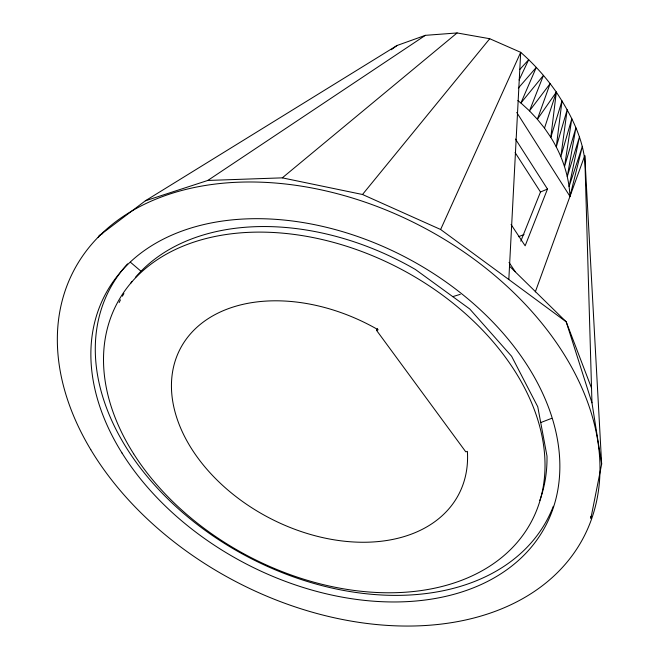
<?xml version="1.0" encoding="UTF-8"?>
<svg xmlns="http://www.w3.org/2000/svg" width="659" height="659" viewBox="0 0 659 659"><rect width="100%" height="100%" fill="white"/><g stroke="black" fill="none" stroke-linecap="round" stroke-linejoin="round"><path stroke-width="0.99" d="M591.535 388.085L566.205 321.814L508.822 279.531L520.692 52.325L489.736 38.724L457.091 32.95L425.384 35.339L397.039 45.496L145.367 200.797L99.262 235.683L98.191 237.421M508.822 279.531L440.632 229.497L520.692 52.325C534.095 64.129 546.138 77.465 556.328 92.136L550.817 137.36C561.863 155.096 569.005 175.434 569.969 196.39L516.738 112.442M584.459 157.592C581.114 134.065 569.368 111.915 556.328 92.136L537.373 119.279L544.499 128.126L550.817 137.36L562.012 100.843L556.287 146.891L567.177 109.723L560.867 156.644L571.798 118.752L564.541 166.554L575.884 127.887L567.284 176.53L579.401 137.097L569.096 186.497L582.367 146.347L569.969 196.39M535.314 291.896L584.764 155.615L601.659 464.084L590.859 518.386L590.793 516.326M544.499 128.126L556.328 92.136M515.47 139.057L547.481 189.059L525.149 245.807L511.071 224.497M520.791 241.178L540.487 192L547.481 189.059M519.111 80.011L528.707 59.689L519.778 69.483M376.569 330.398L378.167 329.78A157.13 108.686 27.6 0 0 176.217 357.919A157.13 108.686 27.6 0 0 304.409 532.62A157.13 108.686 27.6 0 0 467.388 451.374L465.789 451.86L376.569 330.398L377.5 328.569M145.367 200.797L207.791 180.451L282.299 177.856L362.499 194.496L489.736 38.724M518.353 88.059L536.302 67.383L520.915 103.002L529.498 110.877L537.373 119.279L550.133 83.635L529.498 110.877L543.453 75.373L520.915 103.002L517.842 100.572M282.299 177.856L457.091 32.95M391.289 49.713L397.039 45.496M207.791 180.451L425.384 35.339M99.262 235.683L102.738 233.484M540.726 422.567L551.682 418.341M452.758 296.632L460.262 294.342M362.499 194.496L440.632 229.497M130.449 262.249L141.01 271.253M509.522 266.203L566.205 321.814L591.963 402.814L601.659 464.084M509.028 262.397L515.256 271.697M515.091 152.526L540.487 192M584.764 155.615L591.963 402.814M119.131 302.563A232.784 162.394 27.6 0 1 120.473 299.829M122.376 296.221A232.784 162.394 27.6 0 1 123.908 293.552M130.779 283.197A232.784 162.394 27.6 0 1 132.047 281.533M135.342 277.472A232.784 162.394 27.6 0 1 415.434 269.498L469.76 308.997L511.606 356.264L537.769 406.784L546.995 456.102A232.784 162.394 27.6 0 1 539.795 500.445M553.305 506.285A247.24 172.617 27.6 0 1 237.421 551.171A247.24 172.617 27.6 0 1 127.549 263.897M524.02 234.497A115.152 97.705 27.6 0 1 518.394 236.705M133.645 453.796A234.159 162.559 27.6 0 0 516.005 543.782A234.159 162.559 27.6 0 0 323.132 239.752A234.159 162.559 27.6 0 0 133.645 453.796M122.03 453.038A248.707 172.798 27.6 0 0 528.188 550.759A248.707 172.798 27.6 0 0 325.875 227.174A248.707 172.798 27.6 0 0 122.03 453.038M90.794 449.702A287.686 200.385 27.6 0 0 560.636 569.351A287.686 200.385 27.6 0 0 334.558 193.005A287.686 200.385 27.6 0 0 90.794 449.702"/></g></svg>
